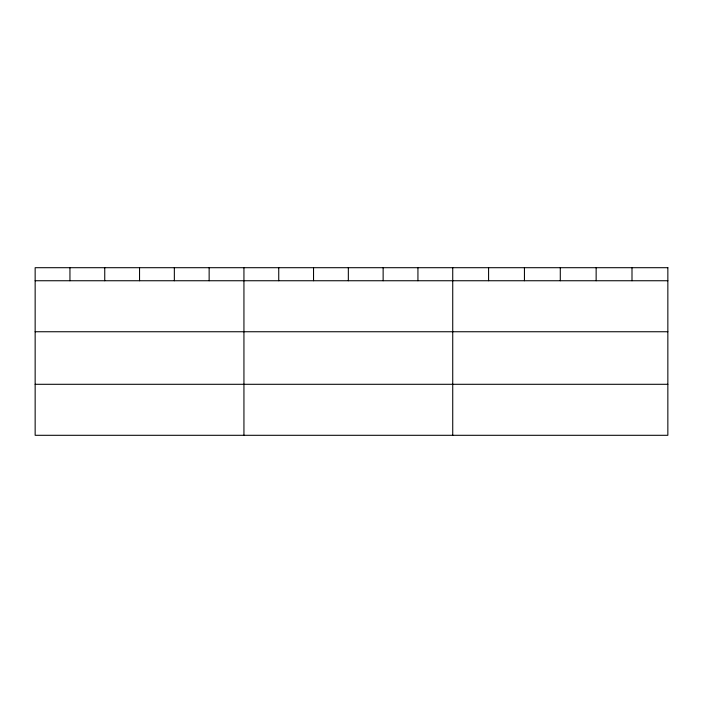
<?xml version="1.0" encoding="UTF-8"?>
<svg xmlns="http://www.w3.org/2000/svg" width="703" height="703" viewBox="0 0 703 703"><rect width="100%" height="100%" fill="white"/><g stroke="black" fill="none" stroke-linecap="round" stroke-linejoin="round"><path stroke-width="1.05" d="M35.15 280.743L667.85 280.743M35.15 331.746L667.85 331.746M35.15 384.295L667.85 384.295M631.997 267.702L631.997 280.743M596.144 267.702L596.144 280.743M560.291 267.702L560.291 280.743M524.438 267.702L524.438 280.743M488.585 267.702L488.585 280.743M452.732 267.702L452.732 435.298M417.934 267.702L417.934 280.743M383.135 267.702L383.135 280.743M348.337 267.702L348.337 280.743M313.538 267.702L313.538 280.743M278.74 267.702L278.74 280.743M243.941 267.702L243.941 435.298M209.143 267.702L209.143 280.743M174.344 267.702L174.344 280.743M139.546 267.702L139.546 280.743M104.747 267.702L104.747 280.743M69.948 267.702L69.948 280.743M667.85 267.702L35.15 267.702L35.15 435.298L667.85 435.298L667.85 267.702"/></g></svg>
